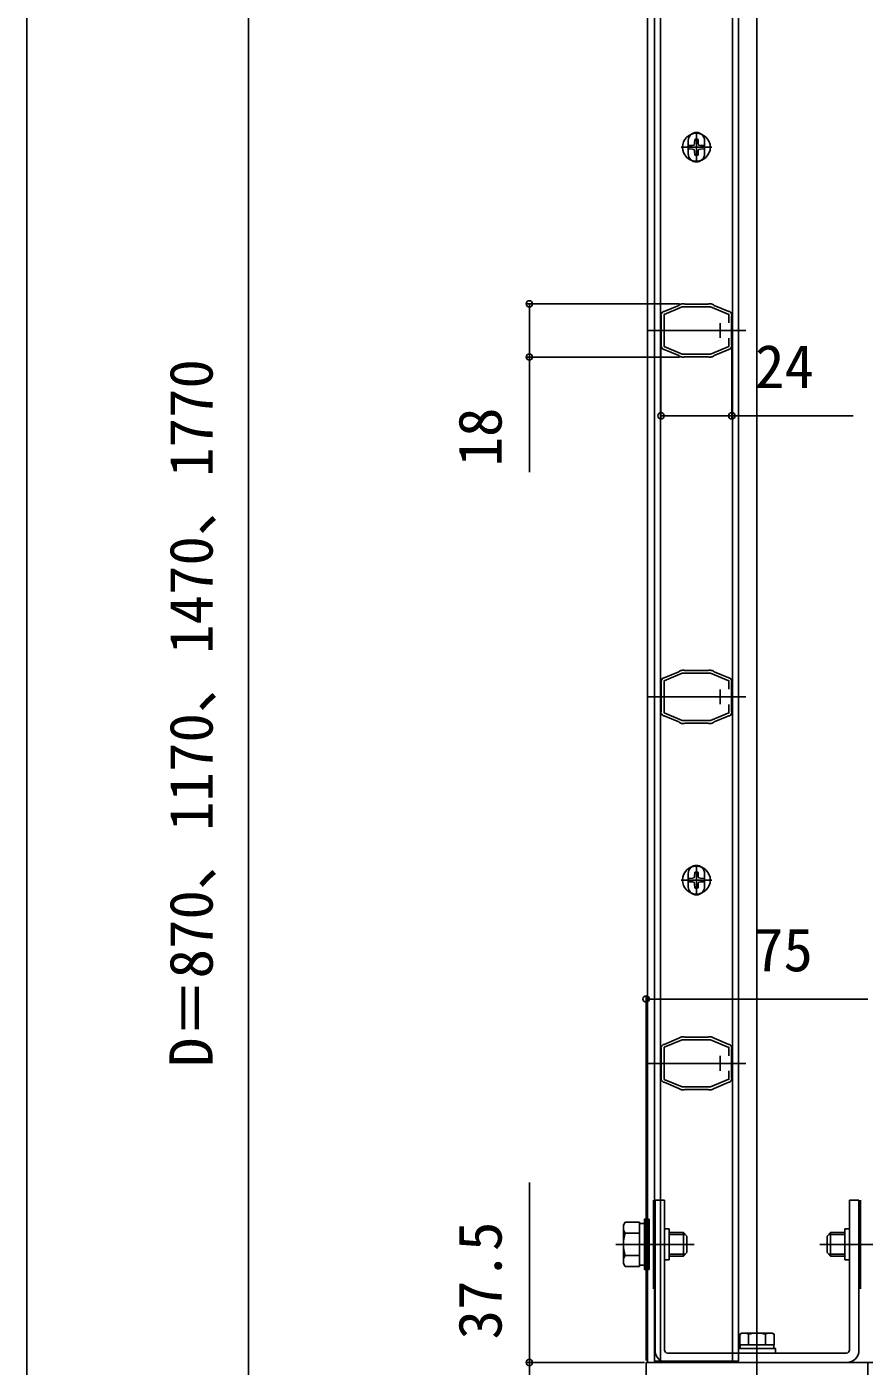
# Model space of a CAD drawing. Units: millimetres, scale not verified. Extents: x -875 to 875, y -1305 to 1298.
# Drawn here: x -875 to -591.7, y -965.4 to -512.2 of the extents above; entities that cross this region are included whole.
import ezdxf
from ezdxf.enums import TextEntityAlignment as Align

# ---------------------------------------------------------------- set-up
doc = ezdxf.new("R2010")
doc.units = ezdxf.units.MM
doc.header["$LTSCALE"] = 8
for name, color, linetype in [('0-3_YKK_11', 7, 'Continuous'), ('0-5_YKK_12', 2, 'Continuous'), ('0-6_YKK_13', 4, 'Continuous'), ('0-7_YKK_D', 6, 'Continuous'), ('0-8_YKK_ZWAK', 7, 'Continuous')]:
    doc.layers.add(name, color=color, linetype=linetype)
doc.styles.add('ＭＳ ゴシック', font='')
doc.styles.get('ＭＳ ゴシック').set_extended_font_data('MS Gothic')

msp = doc.modelspace()

# ---------------------------------------------------------------- linework, layer by layer
at = {"layer": '0-3_YKK_11'}
for p, q in [((-642.994, -614.95), (-637.994, -614.95)), ((-640.494, -612.45), (-640.494, -617.45)), ((-640.494, -736.45), (-640.494, -741.45)), ((-642.994, -738.95), (-637.994, -738.95)), ((-640.494, -860.45), (-640.494, -865.45)), ((-642.994, -862.95), (-637.994, -862.95))]:
    msp.add_line(p, q, dxfattribs=at)
for points in [[(-659.712, -608.563), (-659.557, -608.547), (-659.42, -608.541), (-654.476, -606.462), (-654.373, -606.365), (-654.271, -606.267), (-653.794, -606.067)], [(-637.495, -612.36), (-637.495, -609.548), (-643.677, -606.95), (-653.313, -606.95), (-659.395, -609.506), (-659.395, -620.394), (-653.314, -622.95), (-643.677, -622.95), (-637.495, -620.352), (-637.495, -617.54)], [(-653.213, -605.95), (-652.695, -605.95), (-652.562, -606), (-652.43, -606.05), (-644.559, -606.05), (-644.427, -606), (-644.295, -605.95), (-643.777, -605.95)], [(-643.196, -606.067), (-642.719, -606.267), (-642.616, -606.365), (-642.514, -606.462), (-637.57, -608.541), (-637.433, -608.547), (-637.278, -608.562)], [(-660.395, -619.893), (-660.395, -610.007), (-660.442, -609.879), (-660.487, -609.73)], [(-636.502, -609.73), (-636.548, -609.879), (-636.595, -610.007), (-636.595, -619.893), (-636.548, -620.021), (-636.502, -620.17)], [(-660.487, -620.17), (-660.442, -620.022), (-660.395, -619.893)], [(-653.794, -623.833), (-654.271, -623.633), (-654.373, -623.535), (-654.476, -623.438), (-659.42, -621.359), (-659.557, -621.353), (-659.712, -621.338)], [(-643.777, -623.95), (-644.295, -623.95), (-644.427, -623.9), (-644.559, -623.85), (-652.43, -623.85), (-652.562, -623.9), (-652.695, -623.95), (-653.213, -623.95)], [(-637.278, -621.338), (-637.433, -621.353), (-637.57, -621.359), (-642.514, -623.438), (-642.616, -623.535), (-642.719, -623.633), (-643.196, -623.833)], [(-660.395, -743.893), (-660.395, -734.007), (-660.442, -733.879), (-660.487, -733.73)], [(-659.712, -732.563), (-659.557, -732.547), (-659.42, -732.541), (-654.476, -730.462), (-654.373, -730.365), (-654.271, -730.267), (-653.794, -730.067)], [(-637.495, -736.36), (-637.495, -733.548), (-643.677, -730.95), (-653.313, -730.95), (-659.395, -733.506), (-659.395, -744.394), (-653.314, -746.95), (-643.677, -746.95), (-637.495, -744.352), (-637.495, -741.54)], [(-653.213, -729.95), (-652.695, -729.95), (-652.562, -730), (-652.43, -730.05), (-644.559, -730.05), (-644.427, -730), (-644.295, -729.95), (-643.777, -729.95)], [(-643.196, -730.067), (-642.719, -730.267), (-642.616, -730.365), (-642.514, -730.462), (-637.57, -732.541), (-637.433, -732.547), (-637.278, -732.562)], [(-636.502, -733.73), (-636.548, -733.879), (-636.595, -734.007), (-636.595, -743.893), (-636.548, -744.021), (-636.502, -744.17)], [(-660.487, -744.17), (-660.442, -744.022), (-660.395, -743.893)], [(-653.794, -747.833), (-654.271, -747.633), (-654.373, -747.535), (-654.476, -747.438), (-659.42, -745.359), (-659.557, -745.353), (-659.712, -745.338)], [(-637.278, -745.338), (-637.433, -745.353), (-637.57, -745.359), (-642.514, -747.438), (-642.616, -747.535), (-642.719, -747.633), (-643.196, -747.833)], [(-643.777, -747.95), (-644.295, -747.95), (-644.427, -747.9), (-644.559, -747.85), (-652.43, -747.85), (-652.562, -747.9), (-652.695, -747.95), (-653.213, -747.95)], [(-659.712, -856.563), (-659.557, -856.547), (-659.42, -856.541), (-654.476, -854.462), (-654.373, -854.365), (-654.271, -854.267), (-653.794, -854.067)], [(-637.495, -860.36), (-637.495, -857.548), (-643.677, -854.95), (-653.313, -854.95), (-659.395, -857.506), (-659.395, -868.394), (-653.314, -870.95), (-643.677, -870.95), (-637.495, -868.352), (-637.495, -865.54)], [(-653.213, -853.95), (-652.695, -853.95), (-652.562, -854), (-652.43, -854.05), (-644.559, -854.05), (-644.427, -854), (-644.295, -853.95), (-643.777, -853.95)], [(-643.196, -854.067), (-642.719, -854.267), (-642.616, -854.365), (-642.514, -854.462), (-637.57, -856.541), (-637.433, -856.547), (-637.278, -856.562)], [(-660.395, -867.893), (-660.395, -858.007), (-660.442, -857.879), (-660.487, -857.73)], [(-636.502, -857.73), (-636.548, -857.879), (-636.595, -858.007), (-636.595, -867.893), (-636.548, -868.021), (-636.502, -868.17)], [(-660.487, -868.17), (-660.442, -868.022), (-660.395, -867.893)], [(-653.794, -871.833), (-654.271, -871.633), (-654.373, -871.535), (-654.476, -871.438), (-659.42, -869.359), (-659.557, -869.353), (-659.712, -869.338)], [(-637.278, -869.338), (-637.433, -869.353), (-637.57, -869.359), (-642.514, -871.438), (-642.616, -871.535), (-642.719, -871.633), (-643.196, -871.833)], [(-643.777, -871.95), (-644.295, -871.95), (-644.427, -871.9), (-644.559, -871.85), (-652.43, -871.85), (-652.562, -871.9), (-652.695, -871.95), (-653.213, -871.95)]]:
    msp.add_lwpolyline(points, dxfattribs=at)
msp.add_lwpolyline([(-590.5, -964.2), (-665.5, -964.2), (-665.5, -1039.2), (-590.5, -1039.2)], close=True, dxfattribs=at)
for centre, start, end in [((-653.213, -607.45), 89.99998, 112.78771), ((-643.777, -607.45), 67.21234, 90.00008), ((-658.995, -609.88), 118.55565, 174.26079), ((-637.995, -609.88), 5.73914, 61.44347), ((-658.995, -620.02), 185.73925, 241.44438), ((-637.995, -620.02), 298.55592, 354.26083), ((-653.213, -622.45), 247.21255, 270.00006), ((-643.777, -622.45), 270, 292.78773), ((-658.995, -733.88), 118.55565, 174.26079), ((-653.213, -731.45), 89.99998, 112.78771), ((-643.777, -731.45), 67.21234, 90.00008), ((-637.995, -733.88), 5.73914, 61.44347), ((-658.995, -744.02), 185.73925, 241.44438), ((-653.213, -746.45), 247.21255, 270.00006), ((-643.777, -746.45), 270, 292.78773), ((-637.995, -744.02), 298.55592, 354.26083), ((-658.995, -857.88), 118.55565, 174.26079), ((-653.213, -855.45), 89.99998, 112.78771), ((-643.777, -855.45), 67.21234, 90.00008), ((-637.995, -857.88), 5.73914, 61.44347), ((-658.995, -868.02), 185.73925, 241.44438), ((-637.995, -868.02), 298.55592, 354.26083), ((-653.213, -870.45), 247.21255, 270.00006), ((-643.777, -870.45), 270, 292.78773)]:
    msp.add_arc(centre, 1.5, start, end, dxfattribs=at)
at = {"layer": '0-5_YKK_12'}
for p, q in [((-628, -264.7), (-628, -1059.2)), ((-665, -401.7), (-665, -964.2)), ((-662.695, -402.2), (-662.695, -963.7)), ((-660.695, -402.2), (-660.695, -963.7)), ((-636.295, -402.2), (-636.295, -963.7)), ((-634.295, -402.2), (-634.295, -963.7)), ((-651.245, -555.2), (-651.245, -550.7)), ((-645.745, -555.2), (-645.745, -550.7)), ((-631.794, -614.95), (-665.194, -614.95)), ((-631.794, -738.95), (-665.194, -738.95)), ((-651.245, -803.2), (-651.245, -798.7)), ((-645.745, -803.2), (-645.745, -798.7)), ((-631.794, -862.95), (-665.194, -862.95)), ((-663, -909.2), (-663, -939.2)), ((-593, -909.2), (-593, -939.2)), ((-634.295, -963.7), (-662.695, -963.7))]:
    msp.add_line(p, q, dxfattribs=at)
msp.add_lwpolyline([(-665, -964.2), (-590.5, -964.2), (-573, -964.2)], dxfattribs=at)
for centre, start, end in [((-648.495, -550.7), 0, 180), ((-648.495, -555.2), 180, 0), ((-648.495, -798.7), 0, 180), ((-648.495, -803.2), 180, 0)]:
    msp.add_arc(centre, 2.75, start, end, dxfattribs=at)
at = {"layer": '0-6_YKK_13'}
for p, q in [((-648.495, -558.129), (-648.495, -547.771)), ((-651.137, -552.361), (-649.833, -552.339)), ((-649.833, -552.339), (-649.224, -552.22)), ((-649.106, -551.612), (-649.224, -552.22)), ((-649.083, -550.308), (-649.106, -551.612)), ((-647.906, -550.308), (-647.884, -551.612)), ((-647.884, -551.612), (-647.765, -552.22)), ((-647.156, -552.339), (-647.765, -552.22)), ((-645.852, -552.361), (-647.156, -552.339)), ((-653.674, -552.95), (-643.316, -552.95)), ((-651.137, -553.539), (-649.833, -553.561)), ((-649.833, -553.561), (-649.224, -553.68)), ((-649.106, -554.288), (-649.224, -553.68)), ((-649.083, -555.592), (-649.106, -554.288)), ((-647.906, -555.592), (-647.884, -554.288)), ((-647.884, -554.288), (-647.765, -553.68)), ((-647.156, -553.561), (-647.765, -553.68)), ((-645.852, -553.539), (-647.156, -553.561)), ((-648.495, -806.129), (-648.495, -795.771)), ((-653.674, -800.95), (-643.316, -800.95)), ((-651.137, -800.361), (-649.833, -800.339)), ((-651.137, -801.539), (-649.833, -801.561)), ((-649.833, -800.339), (-649.224, -800.22)), ((-649.833, -801.561), (-649.224, -801.68)), ((-649.106, -799.612), (-649.224, -800.22)), ((-649.106, -802.288), (-649.224, -801.68)), ((-649.083, -798.308), (-649.106, -799.612)), ((-647.906, -798.308), (-647.884, -799.612)), ((-647.884, -799.612), (-647.765, -800.22)), ((-647.884, -802.288), (-647.765, -801.68)), ((-647.156, -800.339), (-647.765, -800.22)), ((-647.156, -801.561), (-647.765, -801.68)), ((-645.852, -800.361), (-647.156, -800.339)), ((-645.852, -801.539), (-647.156, -801.561)), ((-649.083, -803.592), (-649.106, -802.288)), ((-647.906, -803.592), (-647.884, -802.288)), ((-662.5, -909.2), (-659.3, -909.2)), ((-662.5, -960), (-662.5, -909.2)), ((-659.3, -960), (-659.3, -909.2)), ((-596.7, -909.2), (-593.5, -909.2)), ((-596.7, -960), (-596.7, -909.2)), ((-593.5, -960), (-593.5, -909.2)), ((-673.2, -917.7), (-672.619, -916.694)), ((-673.2, -930.7), (-673.2, -917.7)), ((-667.7, -916.694), (-672.619, -916.694)), ((-667.7, -931.706), (-667.7, -916.694)), ((-667.7, -917.15), (-666.1, -917.15)), ((-657.7, -919), (-659.3, -919)), ((-657.7, -929.4), (-657.7, -919)), ((-598.3, -929.4), (-598.3, -919)), ((-598.3, -919), (-596.7, -919)), ((-675.7, -924.2), (-649.2, -924.2)), ((-667.7, -920.447), (-672.619, -920.447)), ((-667.7, -928.2), (-667.7, -920.2)), ((-657.7, -920.2), (-652.9, -920.2)), ((-652.252, -920.848), (-657.7, -920.848)), ((-652.9, -920.2), (-652.9, -928.2)), ((-651.7, -921.4), (-652.9, -920.2)), ((-651.7, -921.4), (-651.7, -927)), ((-580.3, -924.2), (-606.8, -924.2)), ((-604.3, -921.4), (-603.1, -920.2)), ((-604.3, -921.4), (-604.3, -927)), ((-603.748, -920.848), (-598.3, -920.848)), ((-598.3, -920.2), (-603.1, -920.2)), ((-603.1, -920.2), (-603.1, -928.2)), ((-667.7, -927.953), (-672.619, -927.953)), ((-652.252, -927.552), (-657.7, -927.552)), ((-652.9, -928.2), (-657.7, -928.2)), ((-651.7, -927), (-652.9, -928.2)), ((-604.3, -927), (-603.1, -928.2)), ((-603.748, -927.552), (-598.3, -927.552)), ((-603.1, -928.2), (-598.3, -928.2)), ((-673.2, -930.7), (-672.619, -931.706)), ((-667.7, -931.706), (-672.619, -931.706)), ((-666.1, -931.25), (-667.7, -931.25)), ((-657.7, -929.4), (-659.3, -929.4)), ((-598.3, -929.4), (-596.7, -929.4)), ((-633, -954.2), (-633.774, -954.647)), ((-633.774, -954.647), (-633.774, -958.2)), ((-623, -954.2), (-633, -954.2)), ((-630.887, -954.647), (-630.887, -958.2)), ((-625.113, -954.647), (-625.113, -958.2)), ((-623, -954.2), (-622.227, -954.647)), ((-622.227, -954.647), (-622.227, -958.2)), ((-622.227, -958.2), (-633.774, -958.2)), ((-633.7, -959.4), (-633.7, -958.2)), ((-622.3, -959.4), (-622.3, -958.2)), ((-658.3, -961), (-597.7, -961)), ((-658.3, -964.2), (-597.7, -964.2))]:
    msp.add_line(p, q, dxfattribs=at)
for points in [[(-664.5, -915.7), (-664.5, -932.7), (-666.1, -932.7), (-666.1, -915.7)], [(-634.25, -961), (-621.75, -961), (-621.75, -959.4), (-634.25, -959.4)]]:
    msp.add_lwpolyline(points, close=True, dxfattribs=at)
for centre in [(-648.495, -552.95), (-648.495, -800.95)]:
    msp.add_circle(centre, 4.708, dxfattribs=at)
for centre, radius, start, end in [((-648.495, -552.95), 2.707, 167.44414, 192.55586), ((-648.495, -552.95), 2.707, 77.44414, 102.55586), ((-648.495, -552.95), 2.707, 347.44414, 12.55586), ((-648.495, -552.95), 2.707, 257.44414, 282.55586), ((-648.495, -800.95), 2.707, 167.44414, 192.55586), ((-648.495, -800.95), 2.707, 77.44414, 102.55586), ((-648.495, -800.95), 2.707, 347.44414, 12.55586), ((-648.495, -800.95), 2.707, 257.44414, 282.55586), ((-669.877, -918.571), 3.323, 145.61575, 214.38425), ((-660.781, -924.2), 12.419, 162.41205, 197.58795), ((-669.877, -929.829), 3.323, 145.61575, 214.38425), ((-632.33, -956.756), 2.556, 55.61708, 124.38292), ((-628, -963.754), 9.554, 72.41276, 107.58724), ((-623.67, -956.756), 2.556, 55.61708, 124.38292), ((-658.3, -960), 4.2, 180, 270), ((-658.3, -960), 1, 180, 270), ((-597.7, -960), 4.2, 270, 0), ((-597.7, -960), 1, 270, 0)]:
    msp.add_arc(centre, radius, start, end, dxfattribs=at)
at = {"layer": '0-7_YKK_D'}
for p, q in [((-800, -984.2), (-800, -419.2)), ((-654.26, -605.951), (-706, -605.951)), ((-654.213, -623.95), (-706, -623.95)), ((-660.487, -621.17), (-660.487, -644.85)), ((-636.502, -621.17), (-636.502, -644.85)), ((-665.5, -963.5), (-665.5, -840.2)), ((-665.5, -841.2), (-590.5, -841.2)), ((-666, -964.2), (-706, -964.2))]:
    msp.add_line(p, q, dxfattribs=at)
for points in [[(-705, -605.951), (-705, -623.95), (-705, -662.909)], [(-660.487, -643.85), (-636.502, -643.85), (-595.498, -643.85)], [(-705, -1001.7), (-705, -964.2), (-705, -903.309)]]:
    msp.add_lwpolyline(points, dxfattribs=at)
for centre in [(-705, -605.951), (-705, -623.95), (-660.487, -643.85), (-636.502, -643.85), (-665.5, -841.2), (-705, -964.2)]:
    msp.add_circle(centre, 1.075, dxfattribs=at)
at = {"layer": '0-8_YKK_ZWAK'}
msp.add_line((-875, 1245.3), (-875, -1304.7), dxfattribs=at)

# ---------------------------------------------------------------- texts
at = {"layer": '0-7_YKK_D', "style": 'ＭＳ ゴシック'}
for s, p in [('24', (-628.679, -638.85)), ('75', (-629.026, -836.2))]:
    msp.add_text(s, height=14.66, dxfattribs=at).set_placement(p, align=Align.BOTTOM_LEFT)
for s, p in [('D＝870、1170、1470、1770', (-807.727, -864.2)), ('18', (-710, -660.977)), ('37.5', (-710, -956.377))]:
    msp.add_text(s, height=14.66, rotation=90, dxfattribs=at).set_placement(p, align=Align.BOTTOM_LEFT)

doc.saveas('drawing.dxf')
